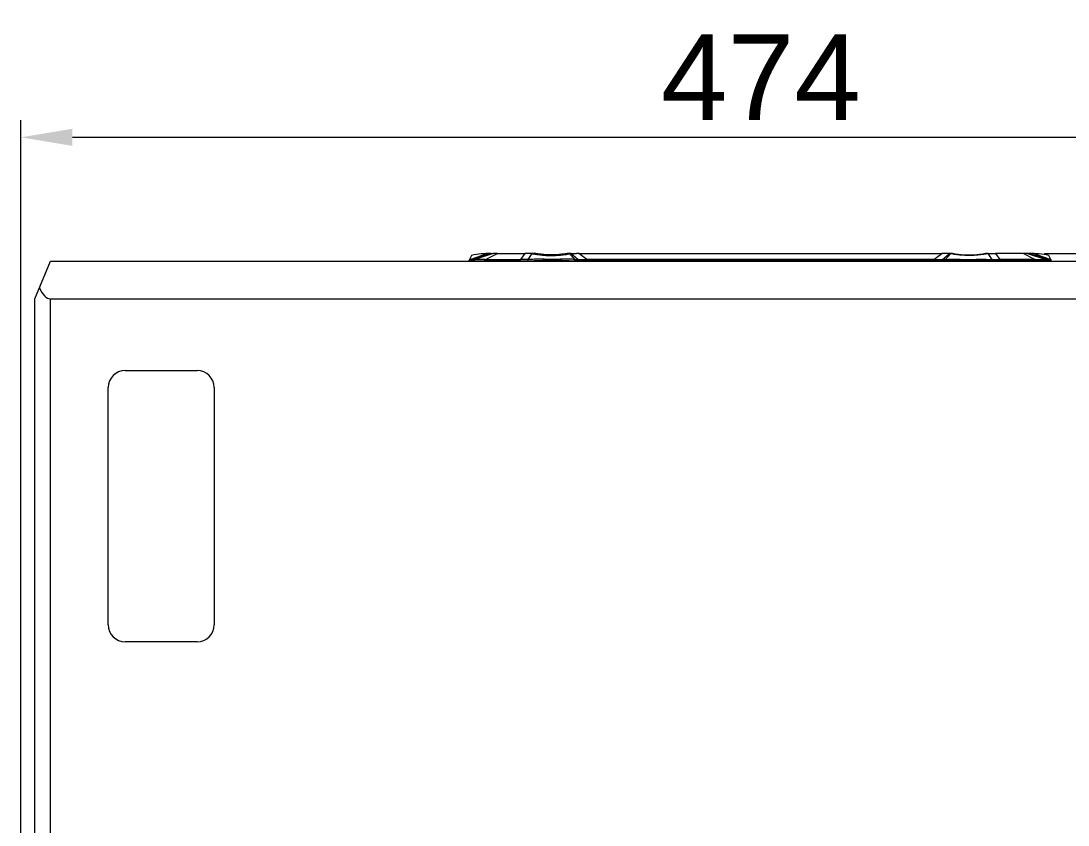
# Model space of a CAD drawing. Header units: millimetres. Extents: x 0 to 3564, y 0 to 2520.
# Drawn here: x 682.6 to 1018.3, y 623.3 to 881 of the extents above; entities that cross this region are included whole.
import ezdxf

# ---------------------------------------------------------------- set-up
doc = ezdxf.new("R2010")
doc.units = ezdxf.units.MM
doc.layers.get('0').update_dxf_attribs({"lineweight": 13})
doc.layers.add('标注', color=251, linetype='Continuous', lineweight=9)
doc.styles.get("Standard").update_dxf_attribs({"font": 'arial.ttf'})
doc.dimstyles.new('STANDARD 11', dxfattribs={"dimscale": 11, "dimtxt": 2.5, "dimasz": 1.5, "dimexe": 0.5, "dimexo": 0.5, "dimgap": 0.5, "dimtad": 1, "dimtoh": 1, "dimdec": 1, "dimzin": 9, "dimdsep": 46, "dimtxsty": 'Standard', "dimcen": 0, "dimclrd": 256, "dimclre": 256, "dimclrt": 256, "dimadec": 0, "dimazin": 0, "dimtp": 0.01, "dimtm": 0.01, "dimtfac": 1, "dimtdec": 1, "dimtofl": 0, "dimtmove": 0, "dimatfit": 3, "dimfxl": 1, "dimtolj": 1, "dimtzin": 4, "dimlwd": -1, "dimlwe": -1, "dimarcsym": 0})

# ---------------------------------------------------------------- blocks, each defined once
blk = doc.blocks.new('*D6')
at = {"layer": 'Defpoints', "color": 0, "transparency": 16777216}
for p in [(1005.23, 806.48), (1145.58, 149.47), (1218.55, 149.47)]:
    blk.add_point(p, dxfattribs=at)
at = {"layer": '标注', "transparency": 16777216}
for p, q in [((1010.73, 806.48), (1224.05, 806.48)), ((1218.55, 789.98), (1218.55, 165.97)), ((1151.08, 149.47), (1224.05, 149.47))]:
    blk.add_line(p, q, dxfattribs=at)
for points in [[(1215.8, 789.98), (1221.3, 789.98), (1218.55, 806.48)], [(1215.8, 165.97), (1221.3, 165.97), (1218.55, 149.47)]]:
    blk.add_solid(points, dxfattribs=at)
at = {"layer": '标注', "transparency": 16777216, "insert": (1199.01, 477.97), "char_height": 27.5, "attachment_point": 5, "rotation": 90}
blk.add_mtext('\\A1;657', dxfattribs=at)
blk = doc.blocks.new('*D7')
at = {"layer": 'Defpoints', "color": 0, "transparency": 16777216}
for p in [(1157.04, 843.71), (1157.04, 453.32), (682.62, 452.85)]:
    blk.add_point(p, dxfattribs=at)
at = {"layer": '标注', "transparency": 16777216}
for p, q in [((682.62, 458.35), (682.62, 849.21)), ((1157.04, 458.82), (1157.04, 849.21)), ((699.12, 843.71), (1140.54, 843.71))]:
    blk.add_line(p, q, dxfattribs=at)
for points in [[(699.12, 846.46), (699.12, 840.96), (682.62, 843.71)], [(1140.54, 846.46), (1140.54, 840.96), (1157.04, 843.71)]]:
    blk.add_solid(points, dxfattribs=at)
at = {"layer": '标注', "transparency": 16777216, "insert": (919.83, 862.96), "char_height": 27.5, "attachment_point": 5}
blk.add_mtext('\\A1;474', dxfattribs=at)

msp = doc.modelspace()

# ---------------------------------------------------------------- linework, layer by layer
for p, q in [((827.04, 805.84), (826.39, 804.57)), ((826.66, 804.58), (832.04, 806.45)), ((833.35, 806.47), (826.68, 804.57)), ((833.94, 806.47), (828.06, 804.56)), ((831.54, 804.57), (835.35, 806.47)), ((833.35, 806.47), (833.94, 806.47)), ((835.35, 806.47), (835.54, 806.47)), ((844.17, 806.47), (842.74, 804.56)), ((844.7, 806.47), (844.17, 806.47)), ((845.25, 804.58), (846.48, 806.45)), ((847.37, 806.47), (846.48, 806.47)), ((852.62, 805.84), (852.67, 805.84)), ((858.92, 806.47), (857.97, 806.47)), ((860.19, 804.59), (858.63, 806.4)), ((861.12, 804.58), (858.92, 806.45)), ((861.4, 806.47), (860.68, 806.47)), ((863.98, 804.57), (861.4, 806.47)), ((861.4, 806.47), (977.76, 806.47)), ((975.19, 804.57), (977.76, 806.47)), ((978.48, 806.47), (977.76, 806.47)), ((978.04, 804.58), (980.24, 806.45)), ((978.97, 804.59), (980.53, 806.4)), ((981.19, 806.47), (980.24, 806.47)), ((986.54, 805.84), (986.49, 805.84)), ((992.68, 806.47), (991.79, 806.47)), ((993.92, 804.58), (992.68, 806.45)), ((994.46, 806.47), (994.99, 806.47)), ((994.99, 806.47), (996.42, 804.56)), ((1003.82, 806.47), (1003.62, 806.47)), ((1007.62, 804.57), (1003.82, 806.47)), ((1005.23, 806.47), (1011.1, 804.56)), ((1005.81, 806.47), (1005.23, 806.47)), ((1005.81, 806.47), (1012.48, 804.57)), ((1012.5, 804.58), (1007.12, 806.45)), ((1012.77, 804.57), (1012.12, 805.84)), ((687.08, 791.97), (692.08, 803.97)), ((692.08, 803.97), (1147.08, 803.97)), ((826.32, 804.11), (826.33, 804.36)), ((826.32, 804.15), (826.32, 804.14)), ((826.32, 804.15), (826.32, 804.15)), ((826.32, 804.14), (826.32, 804.14)), ((826.33, 804.35), (826.33, 804.35)), ((826.33, 804.33), (826.33, 804.33)), ((826.33, 804.32), (826.33, 804.32)), ((826.44, 804.6), (826.39, 804.57)), ((826.39, 804.57), (826.39, 804.57)), ((826.68, 804.57), (826.66, 804.58)), ((826.68, 804.57), (826.69, 804.57)), ((831.34, 804.11), (831.34, 804.57)), ((831.34, 804.57), (831.54, 804.57)), ((831.54, 804.12), (831.34, 804.11)), ((831.54, 804.12), (831.54, 804.57)), ((831.54, 804.57), (842.74, 804.56)), ((831.54, 804.12), (842.74, 804.12)), ((842.74, 804.11), (842.74, 804.56)), ((842.74, 804.12), (845.25, 804.13)), ((845.25, 804.14), (845.25, 804.58)), ((860.18, 804.15), (860.19, 804.59)), ((860.18, 804.15), (861.11, 804.13)), ((860.19, 804.59), (861.12, 804.58)), ((861.11, 804.13), (861.12, 804.58)), ((863.98, 804.57), (863.98, 804.12)), ((975.19, 804.57), (863.98, 804.57)), ((975.19, 804.12), (863.98, 804.12)), ((975.19, 804.57), (975.19, 804.12)), ((978.97, 804.59), (978.04, 804.58)), ((978.05, 804.13), (978.04, 804.58)), ((978.98, 804.15), (978.05, 804.13)), ((978.98, 804.15), (978.97, 804.59)), ((993.91, 804.14), (993.92, 804.58)), ((996.42, 804.12), (993.91, 804.13)), ((1007.62, 804.57), (996.42, 804.56)), ((996.42, 804.11), (996.42, 804.56)), ((1007.62, 804.12), (996.42, 804.12)), ((1007.62, 804.12), (1007.62, 804.57)), ((1007.83, 804.57), (1007.62, 804.57)), ((1007.62, 804.12), (1007.82, 804.11)), ((1007.82, 804.11), (1007.83, 804.57)), ((1012.48, 804.57), (1012.5, 804.58)), ((1012.48, 804.57), (1012.48, 804.57)), ((1012.72, 804.6), (1012.77, 804.57)), ((1012.77, 804.57), (1012.77, 804.57)), ((1012.82, 804.45), (1012.79, 804.54)), ((1012.83, 804.36), (1012.83, 804.36)), ((1012.84, 804.12), (1012.83, 804.36)), ((1012.83, 804.36), (1012.83, 804.36)), ((1012.83, 804.36), (1012.83, 804.36)), ((1012.83, 804.35), (1012.83, 804.36)), ((1012.83, 804.34), (1012.83, 804.35)), ((1012.83, 804.35), (1012.83, 804.35)), ((1012.83, 804.35), (1012.83, 804.35)), ((1012.84, 804.15), (1012.83, 804.28)), ((1012.83, 804.22), (1012.83, 804.23)), ((1012.84, 804.17), (1012.84, 804.21)), ((1012.84, 804.18), (1012.84, 804.18)), ((1012.84, 804.17), (1012.84, 804.17)), ((1012.84, 804.15), (1012.84, 804.14)), ((1012.84, 804.15), (1012.84, 804.14)), ((1012.84, 804.14), (1012.84, 804.12)), ((1012.84, 804.12), (1012.84, 804.12)), ((1012.84, 804.11), (1012.84, 804.12)), ((687.08, 161.97), (687.08, 791.97)), ((692.08, 161.97), (692.08, 791.97)), ((692.08, 791.97), (1147.08, 791.97)), ((716.08, 768.97), (739.08, 768.97)), ((710.58, 687.47), (710.58, 763.47)), ((744.58, 763.47), (744.58, 687.47)), ((739.08, 681.97), (716.08, 681.97))]:
    msp.add_line(p, q)
for points in [[(826.34, 804.23), (826.32, 804.14), (826.32, 804.12)], [(826.33, 804.2), (826.33, 804.19), (826.33, 804.18), (826.32, 804.17), (826.32, 804.17), (826.32, 804.16)], [(826.39, 804.57), (826.37, 804.54), (826.35, 804.45), (826.34, 804.39), (826.33, 804.37), (826.33, 804.36)], [(826.35, 804.45), (826.34, 804.39), (826.33, 804.37), (826.33, 804.36)], [(826.33, 804.36), (826.33, 804.36), (826.33, 804.35), (826.33, 804.35)], [(826.33, 804.36), (826.33, 804.36), (826.33, 804.35), (826.33, 804.35)], [(826.33, 804.22), (826.33, 804.22), (826.33, 804.21)], [(1012.83, 804.36), (1012.83, 804.37), (1012.83, 804.39), (1012.82, 804.45)], [(1012.83, 804.36), (1012.83, 804.37), (1012.83, 804.39), (1012.82, 804.45)], [(1012.84, 804.2), (1012.84, 804.21), (1012.84, 804.21)], [(1012.84, 804.17), (1012.84, 804.18), (1012.84, 804.18)], [(1012.84, 804.14), (1012.84, 804.14), (1012.84, 804.15), (1012.84, 804.16)]]:
    msp.add_lwpolyline(points)
for centre, radius, start, end in [((833.34, 774.85), 31.63, 89.9579, 101.4903), ((834.25, 576.77), 229.7, 89.8834, 90.0787), ((834.51, 680.12), 126.35, 89.6211, 89.9061), ((1004.65, 680.12), 126.35, 90.0939, 90.3789), ((1004.91, 576.77), 229.7, 89.9213, 90.1166), ((1005.82, 774.85), 31.63, 78.5097, 90.0421), ((826.82, 804.09), 0.5, 105.8892, 177.1597), ((826.84, 804.1), 0.52, 154.6218, 158.8348), ((827.83, 1140.78), 336.68, 269.9934, 270.5974), ((863.64, 1076.59), 272.02, 269.4702, 270.0717), ((975.53, 1076.59), 272.02, 269.9283, 270.5298), ((1011.33, 1140.78), 336.68, 269.4026, 270.0066), ((1012.34, 804.09), 0.5, 2.8403, 74.1108), ((1012.32, 804.1), 0.52, 21.1644, 25.3782), ((716.08, 763.47), 5.5, 90, 180), ((739.08, 763.47), 5.5, 0, 90), ((716.08, 687.47), 5.5, 180, 270), ((739.08, 687.47), 5.5, 270, 0)]:
    msp.add_arc(centre, radius, start, end)
msp.add_ellipse((692.08, 803.97), major_axis=(0, 12), ratio=0.416667, start_param=-3.926991, end_param=-3.141593)
for points, knots in [([(835.54, 806.47), (836.98, 806.47), (839.14, 806.48), (842.01, 806.47), (843.45, 806.47), (844.17, 806.47)], [0, 0, 0, 0, 0.499999, 0.75, 1, 1, 1, 1]), ([(846.48, 806.45), (846.44, 806.45), (846.35, 806.46), (846.12, 806.47), (845.76, 806.47), (845.25, 806.47), (844.89, 806.47), (844.7, 806.47)], [0, 0, 0, 0, 0.063974, 0.152353, 0.386222, 0.677678, 1, 1, 1, 1]), ([(846.48, 806.45), (846.65, 806.42), (846.94, 806.36), (847.38, 806.29), (847.65, 806.24), (847.8, 806.22)], [0, 0, 0, 0, 0.385382, 0.662592, 1, 1, 1, 1]), ([(852.67, 806.03), (852.33, 806.03), (851.65, 806.04), (850.67, 806.08), (849.76, 806.16), (848.97, 806.24), (848.4, 806.32), (848.01, 806.37), (847.79, 806.4), (847.62, 806.43), (847.5, 806.45), (847.43, 806.46), (847.4, 806.47), (847.38, 806.47), (847.37, 806.47)], [0, 0, 0, 0, 0.194453, 0.381587, 0.55402, 0.705444, 0.830088, 0.880808, 0.923064, 0.956439, 0.980537, 0.989023, 0.995108, 1, 1, 1, 1]), ([(847.8, 806.22), (847.95, 806.2), (848.61, 806.1), (849.28, 806.02), (849.8, 805.97)], [0, 0, 0, 0, 0.218881, 1, 1, 1, 1]), ([(849.8, 805.97), (850.03, 805.95), (850.96, 805.87), (851.9, 805.84), (852.62, 805.84)], [0, 0, 0, 0, 0.23763, 1, 1, 1, 1]), ([(857.97, 806.47), (857.96, 806.47), (857.94, 806.47), (857.91, 806.46), (857.84, 806.45), (857.73, 806.43), (857.55, 806.4), (857.33, 806.37), (856.95, 806.32), (856.37, 806.24), (855.58, 806.16), (854.68, 806.08), (853.69, 806.04), (853.02, 806.03), (852.67, 806.03)], [0, 0, 0, 0, 0.004892, 0.010977, 0.019463, 0.043561, 0.076936, 0.119193, 0.169912, 0.294556, 0.445981, 0.618413, 0.805547, 1, 1, 1, 1]), ([(852.67, 805.84), (852.92, 805.84), (853.88, 805.85), (854.84, 805.91), (855.55, 805.97)], [0, 0, 0, 0, 0.259115, 1, 1, 1, 1]), ([(855.55, 805.97), (855.73, 805.99), (856.36, 806.05), (856.99, 806.13), (857.44, 806.2)], [0, 0, 0, 0, 0.277393, 1, 1, 1, 1]), ([(857.44, 806.2), (857.56, 806.22), (857.96, 806.29), (858.35, 806.35), (858.63, 806.4)], [0, 0, 0, 0, 0.307017, 1, 1, 1, 1]), ([(858.92, 806.45), (858.87, 806.45), (858.77, 806.44), (858.67, 806.41), (858.63, 806.4)], [0, 0, 0, 0, 0.5394, 1, 1, 1, 1]), ([(858.92, 806.45), (859.02, 806.46), (859.26, 806.47), (859.85, 806.47), (860.33, 806.47), (860.68, 806.47)], [0, 0, 0, 0, 0.171676, 0.40774, 1, 1, 1, 1]), ([(980.24, 806.45), (980.14, 806.46), (979.9, 806.47), (979.31, 806.47), (978.83, 806.47), (978.48, 806.47)], [0, 0, 0, 0, 0.171676, 0.40774, 1, 1, 1, 1]), ([(980.24, 806.45), (980.3, 806.45), (980.39, 806.44), (980.49, 806.41), (980.53, 806.4)], [0, 0, 0, 0, 0.5394, 1, 1, 1, 1]), ([(981.72, 806.2), (981.6, 806.22), (981.2, 806.29), (980.81, 806.35), (980.53, 806.4)], [0, 0, 0, 0, 0.307017, 1, 1, 1, 1]), ([(981.19, 806.47), (981.2, 806.47), (981.22, 806.47), (981.25, 806.46), (981.32, 806.45), (981.44, 806.43), (981.61, 806.4), (981.83, 806.37), (982.21, 806.32), (982.79, 806.24), (983.58, 806.16), (984.49, 806.08), (985.47, 806.04), (986.15, 806.03), (986.49, 806.03)], [0, 0, 0, 0, 0.004892, 0.010977, 0.019463, 0.043561, 0.076936, 0.119193, 0.169912, 0.294556, 0.445981, 0.618413, 0.805547, 1, 1, 1, 1]), ([(983.61, 805.97), (983.44, 805.99), (982.8, 806.05), (982.18, 806.13), (981.72, 806.2)], [0, 0, 0, 0, 0.277393, 1, 1, 1, 1]), ([(986.49, 805.84), (986.24, 805.84), (985.28, 805.85), (984.32, 805.91), (983.61, 805.97)], [0, 0, 0, 0, 0.259115, 1, 1, 1, 1]), ([(986.49, 806.03), (986.84, 806.03), (987.51, 806.04), (988.5, 806.08), (989.4, 806.16), (990.19, 806.24), (990.77, 806.32), (991.15, 806.37), (991.37, 806.4), (991.55, 806.43), (991.66, 806.45), (991.73, 806.46), (991.76, 806.47), (991.78, 806.47), (991.79, 806.47)], [0, 0, 0, 0, 0.194453, 0.381587, 0.55402, 0.705444, 0.830088, 0.880808, 0.923064, 0.956439, 0.980537, 0.989023, 0.995108, 1, 1, 1, 1]), ([(989.36, 805.97), (989.14, 805.95), (988.2, 805.87), (987.26, 805.84), (986.54, 805.84)], [0, 0, 0, 0, 0.23763, 1, 1, 1, 1]), ([(991.36, 806.22), (991.22, 806.2), (990.55, 806.1), (989.88, 806.02), (989.36, 805.97)], [0, 0, 0, 0, 0.218881, 1, 1, 1, 1]), ([(992.68, 806.45), (992.51, 806.42), (992.22, 806.36), (991.78, 806.29), (991.51, 806.24), (991.36, 806.22)], [0, 0, 0, 0, 0.385382, 0.662592, 1, 1, 1, 1]), ([(992.68, 806.45), (992.72, 806.45), (992.81, 806.46), (993.04, 806.47), (993.41, 806.47), (993.91, 806.47), (994.27, 806.47), (994.46, 806.47)], [0, 0, 0, 0, 0.063974, 0.152353, 0.386222, 0.677678, 1, 1, 1, 1]), ([(1003.62, 806.47), (1002.18, 806.47), (1000.02, 806.48), (997.15, 806.47), (995.71, 806.47), (994.99, 806.47)], [0, 0, 0, 0, 0.499999, 0.75, 1, 1, 1, 1]), ([(826.32, 804.11), (826.33, 804.22), (826.4, 804.42), (826.59, 804.54), (826.69, 804.57)], [0, 0, 0, 0, 0.501802, 1, 1, 1, 1]), ([(826.32, 804.14), (826.32, 804.15), (826.33, 804.22), (826.35, 804.28), (826.37, 804.32)], [0, 0, 0, 0, 0.243039, 1, 1, 1, 1]), ([(827.79, 804.1), (827.68, 804.1), (827.47, 804.1), (827.18, 804.1), (826.93, 804.1), (826.72, 804.1), (826.57, 804.1), (826.48, 804.1), (826.42, 804.11), (826.38, 804.11), (826.35, 804.11), (826.33, 804.11), (826.32, 804.11), (826.32, 804.11)], [0, 0, 0, 0, 0.224692, 0.424449, 0.596887, 0.740092, 0.852878, 0.897515, 0.93416, 0.962756, 0.983253, 0.995622, 1, 1, 1, 1]), ([(826.56, 804.61), (826.55, 804.61), (826.51, 804.61), (826.47, 804.61), (826.44, 804.6)], [0, 0, 0, 0, 0.235945, 1, 1, 1, 1]), ([(826.49, 804.48), (826.5, 804.49), (826.55, 804.54), (826.61, 804.57), (826.66, 804.58)], [0, 0, 0, 0, 0.257423, 1, 1, 1, 1]), ([(826.66, 804.58), (826.65, 804.59), (826.62, 804.6), (826.59, 804.61), (826.56, 804.61)], [0, 0, 0, 0, 0.200585, 1, 1, 1, 1]), ([(828.06, 804.56), (827.96, 804.56), (827.77, 804.56), (827.5, 804.56), (827.27, 804.56), (827.07, 804.56), (826.91, 804.56), (826.81, 804.56), (826.75, 804.57), (826.72, 804.57), (826.7, 804.57), (826.69, 804.57), (826.69, 804.57)], [0, 0, 0, 0, 0.221391, 0.418223, 0.588785, 0.731367, 0.844448, 0.927271, 0.957161, 0.979279, 0.993566, 1, 1, 1, 1]), ([(828.06, 804.56), (827.98, 804.53), (827.88, 804.43), (827.81, 804.25), (827.79, 804.15), (827.79, 804.1)], [0, 0, 0, 0, 0.450595, 0.723594, 1, 1, 1, 1]), ([(831.34, 804.57), (831.03, 804.57), (829.94, 804.56), (828.85, 804.56), (828.06, 804.56)], [0, 0, 0, 0, 0.276234, 1, 1, 1, 1]), ([(845.25, 804.58), (844.62, 804.58), (843.79, 804.57), (842.95, 804.57), (842.74, 804.57)], [0, 0, 0, 0, 0.74965, 1, 1, 1, 1]), ([(860.19, 804.59), (859.57, 804.6), (858.33, 804.61), (856.46, 804.62), (854.59, 804.59), (852.72, 804.56), (850.85, 804.6), (848.98, 804.62), (847.11, 804.6), (845.87, 804.59), (845.25, 804.58)], [0, 0, 0, 0, 0.124784, 0.249577, 0.374684, 0.500067, 0.625445, 0.75046, 0.875212, 1, 1, 1, 1]), ([(845.25, 804.13), (845.88, 804.14), (847.12, 804.18), (848.68, 804.23), (849.92, 804.28), (850.85, 804.32), (851.79, 804.35), (852.72, 804.37), (853.65, 804.36), (854.59, 804.34), (855.52, 804.3), (857.39, 804.22), (858.94, 804.17), (860.18, 804.15)], [0, 0, 0, 0, 0.124999, 0.249998, 0.312498, 0.374999, 0.437498, 0.500001, 0.562504, 0.625002, 0.687505, 0.750006, 1, 1, 1, 1]), ([(978.97, 804.59), (979.59, 804.6), (980.83, 804.61), (982.7, 804.62), (984.57, 804.59), (986.44, 804.56), (988.32, 804.6), (990.19, 804.62), (992.05, 804.6), (993.3, 804.59), (993.92, 804.58)], [0, 0, 0, 0, 0.124784, 0.249577, 0.374684, 0.500067, 0.625445, 0.75046, 0.875212, 1, 1, 1, 1]), ([(993.91, 804.13), (993.29, 804.14), (992.04, 804.18), (990.49, 804.23), (989.24, 804.28), (988.31, 804.32), (987.38, 804.35), (986.44, 804.37), (985.51, 804.36), (984.58, 804.34), (983.64, 804.3), (981.78, 804.22), (980.22, 804.17), (978.98, 804.15)], [0, 0, 0, 0, 0.124999, 0.249998, 0.312498, 0.374999, 0.437498, 0.500001, 0.562504, 0.625002, 0.687505, 0.750006, 1, 1, 1, 1]), ([(993.92, 804.58), (994.54, 804.58), (995.38, 804.57), (996.21, 804.57), (996.42, 804.57)], [0, 0, 0, 0, 0.74965, 1, 1, 1, 1]), ([(1007.83, 804.57), (1008.13, 804.57), (1009.22, 804.56), (1010.31, 804.56), (1011.1, 804.56)], [0, 0, 0, 0, 0.276234, 1, 1, 1, 1]), ([(1011.1, 804.56), (1011.2, 804.56), (1011.39, 804.56), (1011.66, 804.56), (1011.9, 804.56), (1012.09, 804.56), (1012.25, 804.56), (1012.35, 804.56), (1012.41, 804.57), (1012.44, 804.57), (1012.46, 804.57), (1012.47, 804.57), (1012.48, 804.57)], [0, 0, 0, 0, 0.221391, 0.418223, 0.588785, 0.731367, 0.844448, 0.927271, 0.957161, 0.979279, 0.993566, 1, 1, 1, 1]), ([(1011.1, 804.56), (1011.18, 804.53), (1011.29, 804.43), (1011.35, 804.25), (1011.37, 804.15), (1011.37, 804.1)], [0, 0, 0, 0, 0.450595, 0.723594, 1, 1, 1, 1]), ([(1011.37, 804.1), (1011.48, 804.1), (1011.69, 804.1), (1011.98, 804.1), (1012.23, 804.1), (1012.44, 804.1), (1012.59, 804.1), (1012.69, 804.1), (1012.74, 804.11), (1012.78, 804.11), (1012.81, 804.11), (1012.83, 804.11), (1012.84, 804.11), (1012.84, 804.11)], [0, 0, 0, 0, 0.224692, 0.424449, 0.596887, 0.740092, 0.852878, 0.897515, 0.93416, 0.962756, 0.983253, 0.995622, 1, 1, 1, 1]), ([(1012.84, 804.11), (1012.83, 804.22), (1012.76, 804.42), (1012.57, 804.54), (1012.48, 804.57)], [0, 0, 0, 0, 0.501802, 1, 1, 1, 1]), ([(1012.5, 804.58), (1012.53, 804.6), (1012.6, 804.62), (1012.68, 804.61), (1012.72, 804.6)], [0, 0, 0, 0, 0.412669, 1, 1, 1, 1]), ([(1012.67, 804.48), (1012.66, 804.49), (1012.61, 804.54), (1012.55, 804.57), (1012.5, 804.58)], [0, 0, 0, 0, 0.257423, 1, 1, 1, 1]), ([(1012.84, 804.14), (1012.84, 804.15), (1012.83, 804.22), (1012.81, 804.28), (1012.79, 804.32)], [0, 0, 0, 0, 0.243039, 1, 1, 1, 1])]:
    msp.add_open_spline(points, degree=3, knots=knots)
for points in [[(826.37, 804.32), (826.4, 804.38), (826.44, 804.44), (826.49, 804.48)], [(863.98, 804.12), (863.02, 804.12), (862.07, 804.12), (861.11, 804.13)], [(975.19, 804.12), (976.14, 804.12), (977.09, 804.12), (978.05, 804.13)], [(1012.79, 804.32), (1012.76, 804.38), (1012.72, 804.44), (1012.67, 804.48)]]:
    msp.add_open_spline(points, degree=3)

# ---------------------------------------------------------------- dimensions: what is measured, and where the dimension line sits
at = {"layer": '标注'}
dim = msp.add_linear_dim(base=(1157.04, 843.71), p1=(682.62, 452.85), p2=(1157.04, 453.32), dimstyle='STANDARD 11', override={"dimdec": 0}, dxfattribs=at)
dim.commit()
dim.dimension.update_dxf_attribs({"geometry": '*D7', "text_midpoint": (919.83, 862.96)})
dim = msp.add_linear_dim(base=(1218.55, 149.47), p1=(1005.23, 806.48), p2=(1145.58, 149.47), angle=90, dimstyle='STANDARD 11', dxfattribs=at)
dim.commit()
dim.dimension.update_dxf_attribs({"geometry": '*D6', "text_midpoint": (1199.01, 477.97)})

doc.saveas('drawing.dxf')
